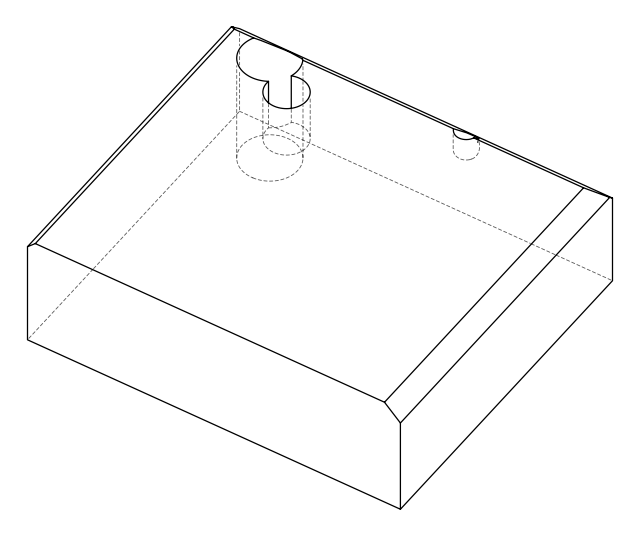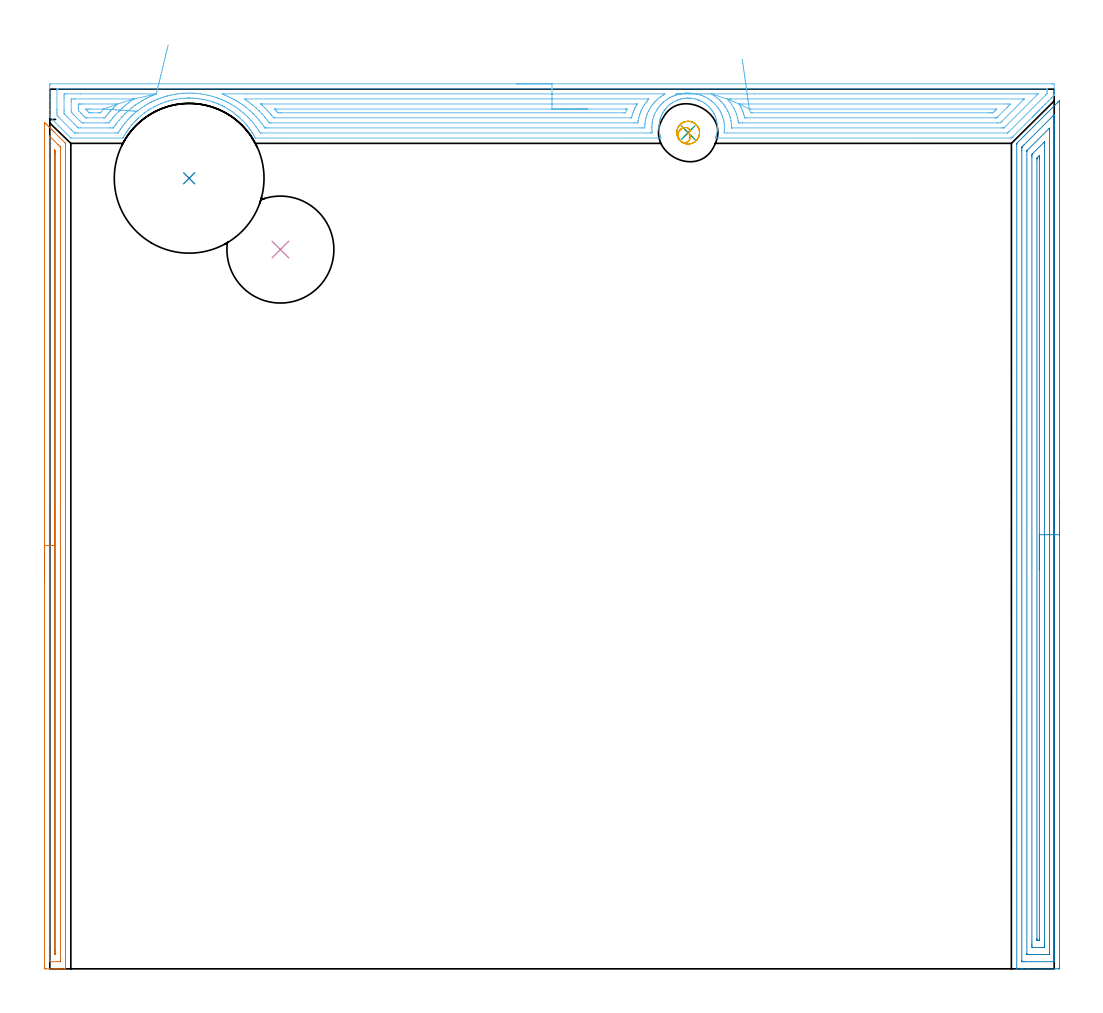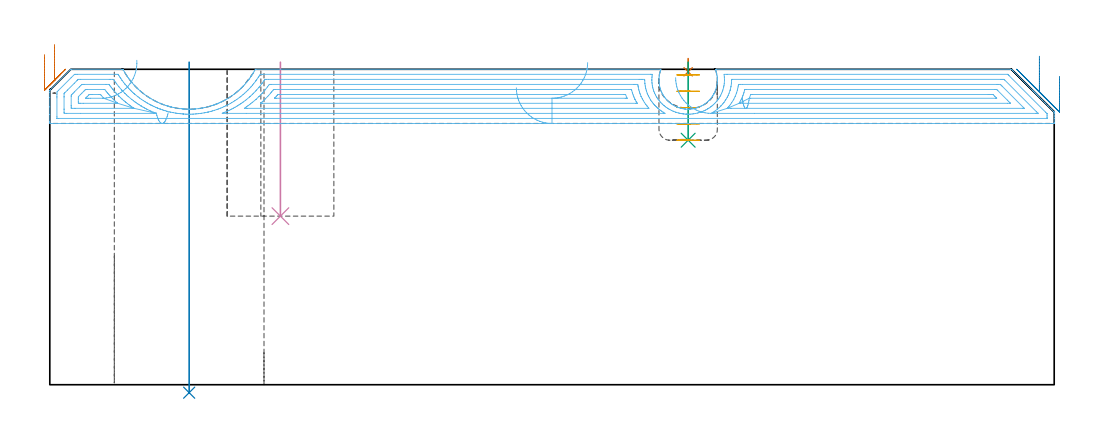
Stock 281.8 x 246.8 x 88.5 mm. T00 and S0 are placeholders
(PLAN: 8 operations, 5 tool changes, 29.4 min)
(1 SPOT_DRILL | STEP1POCKET | NXT0321_9005460120000 | 0.03 min | 3 mm3)
(2 INDEXABLE_INSERT_DRILL_THROUGH_HOLE_FROM_SOLID | STEP1HOLE | NXT0302_036 | 0.37 min | 122581 mm3)
(3 DRILL_BLIND_HOLE_INTO_CENTER | STEP1POCKET | NXT0301_128 | 0.09 min | 2123 mm3)
(4 INDEXABLE_INSERT_DRILL_BLIND_HOLE_FROM_SOLID | STEP1POCKET_1 | UGT0302_009 | 0.17 min | 27622 mm3)
(5 MILL_ROUGH_BLIND_HOLE_CONTOUR | STEP1POCKET | UGT0201_089 | Spiral | 0.67 min | 1967 mm3)
(6 AREA_MILL | FG_CHAMFER_SURFACE | UGT0205_001 | 12.58 min | 30438 mm3)
(7 AREA_MILL_1 | FG_CHAMFER_SURFACE_1 | UGT0205_001 | 5.78 min | 4069 mm3)
(8 AREA_MILL_2 | FG_CHAMFER_SURFACE_2 | UGT0205_001 | 9.7 min | 16961 mm3)
(TOOL NXT0321_9005460120000 | NC Spot Drill, 142deg, 12mm, Carbide, Uncoated | D12 PA142 FL30 Z2)
(TOOL NXT0302_036 | Index. Insert Drill 42mm [880-D4200L50-05] | D42 PA176 FL210 Z2)
(TOOL NXT0301_128 | Carbide Drill 12mm [861.1-1200-036A1-GP GC34] | D12 PA150 FL37.4 Z2)
(TOOL UGT0302_009 | Indexable Insert Drill 30mm | D30 PA180 FL50 Z2)
(TOOL UGT0201_089 | End mill 10 mm | D10 R3 FL22 Z4)
(TOOL UGT0205_001 | Chamfer Mill 20 x 3 x 45 deg. | D20 FL50 Z2)
(OP 1 SPOT_DRILL)
G17 G21 G94 G90
T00 M6
G54
G17 G0 G90 X179.1 Y234.6 S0 M3
G43 Z98.5 H0
G94 G81 G98 Z87.794 F250. R91.5
G80
M5
M2
(OP 2 INDEXABLE_INSERT_DRILL_THROUGH_HOLE_FROM_SOLID)
G17 G21 G94 G90
T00 M6
G54
G17 G0 G90 X39.1 Y221.8 S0 M3
G43 Z98.5 H1
G94 G81 G98 Z-2.233 F250. R90.5
G80
M5
M2
(OP 3 DRILL_BLIND_HOLE_INTO_CENTER)
G17 G21 G94 G90
T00 M6
G54
G17 G0 G90 X179.1 Y234.6 S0 M3
G43 Z98.5 H1
G94 G81 G98 Z68.6 F250. R90.5
G80
M5
M2
(OP 4 INDEXABLE_INSERT_DRILL_BLIND_HOLE_FROM_SOLID)
G17 G21 G94 G90
T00 M6
G54
G17 G0 G90 X64.7 Y201.8 S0 M3
G43 Z98.5 H0
G94 G81 G98 Z47.3 F250. R90.5
G80
M5
M2
(OP 5 MILL_ROUGH_BLIND_HOLE_CONTOUR)
G17 G21 G94 G90
T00 M6
G54
G17 G0 G90 X179.1 Y234.6 S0 M3
G43 Z98.5 H0
Z86.92
G94 G3 X179.552 Y235.311 R0.499 F250.
X178.419 Y236.048 R1.283
X176.365 Y234.62 R2.125
X177.06 Y232.134 R2.263
X181.566 Y232.56 R3.2
X177.06 Y232.134 R-3.2
X179.313 Y232.347 R1.6
X179.1 Y234.6 R1.6
G0 Z82.34
G3 X179.552 Y235.311 R0.499
X178.419 Y236.048 R1.283
X176.365 Y234.62 R2.125
X177.06 Y232.134 R2.263
X181.566 Y232.56 R3.2
X177.06 Y232.134 R-3.2
X179.313 Y232.347 R1.6
X179.1 Y234.6 R1.6
G0 Z77.76
G3 X179.552 Y235.311 R0.499
X178.419 Y236.048 R1.283
X176.365 Y234.62 R2.125
X177.06 Y232.134 R2.263
X181.566 Y232.56 R3.2
X177.06 Y232.134 R-3.2
X179.313 Y232.347 R1.6
X179.1 Y234.6 R1.6
G0 Z73.18
G3 X179.552 Y235.311 R0.499
X178.419 Y236.048 R1.283
X176.365 Y234.62 R2.125
X177.06 Y232.134 R2.263
X181.566 Y232.56 R3.2
X177.06 Y232.134 R-3.2
X179.313 Y232.347 R1.6
X179.1 Y234.6 R1.6
G0 Z68.6
G3 X179.552 Y235.311 R0.499
X178.419 Y236.048 R1.283
X176.365 Y234.62 R2.125
X177.06 Y232.134 R2.263
X181.566 Y232.56 R3.2
X177.06 Y232.134 R-3.2
X179.313 Y232.347 R1.6
X179.1 Y234.6 R1.6
G0 Z98.5
M5
M2
(OP 6 AREA_MILL)
G17 G21 G94 G90
T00 M6
G54
G17 G0 G90 X130.9 Y248.3 S1061 M3
G43 Z98.5 H0
Z83.3
G94 G1 X130.938 Z82.428 F250.
X131.052 Z81.564
X131.241 Z80.712
X131.503 Z79.88
X131.837 Z79.074
X132.24 Z78.3
X132.708 Z77.564
X133.24 Z76.872
X133.829 Z76.229
X134.472 Z75.64
X135.164 Z75.108
X135.9 Z74.64
X136.674 Z74.237
X137.48 Z73.903
X138.312 Z73.641
X139.163 Z73.452
X140.028 Z73.338
X140.9 Z73.3
X281.18
X281.369 Y248.298 Z73.302
X281.798 Y248.291 Z73.305
X281.8 Y248.13 Z73.467
Y246.901 Z74.695
Y246.213 Z75.386
Y245.42 Z76.179
X281.796 Y245.129 Z76.47
X281.794 Y245.106 Z76.493
X281.775 Y245.078 Z76.52
X281.664 Y244.963 Z76.636
X281.122 Y244.422 Z77.178
X280.945 Y244.243 Z77.353
X280.258 Y243.558 Z78.042
X280.059 Y243.358 Z78.239
X279.395 Y242.695 Z78.905
X279.174 Y242.472 Z79.125
X278.531 Y241.831 Z79.769
X278.499 Y241.799 Z79.801
X278.288 Y241.586 Z80.01
X277.668 Y240.967 Z80.632
X277.606 Y240.905 Z80.694
X277.402 Y240.7 Z80.896
X277.308 Y240.608 Z80.992
X277.198 Y240.498 Z81.101
X277.107 Y240.405 Z81.191
X277.01 Y240.31 Z81.29
X276.906 Y240.205 Z81.394
X276.811 Y240.109 Z81.487
X276.712 Y240.012 Z81.587
X276.613 Y239.912 Z81.687
X276.516 Y239.814 Z81.782
X276.414 Y239.714 Z81.885
X276.32 Y239.62 Z81.98
X276.221 Y239.519 Z82.077
X276.117 Y239.416 Z82.183
X276.027 Y239.327 Z82.273
X275.925 Y239.224 Z82.372
X275.819 Y239.119 Z82.481
X275.734 Y239.034 Z82.566
X275.63 Y238.928 Z82.668
X270.315 Y233.613 Z87.983
X270.106 Y233.405 Z88.194
X270.011 Y233.311 Z88.288
X269.88 Y233.183 Z88.415
X269.795 Y233.104 Z88.489
X269.564 Y233.1 Z88.5
X186.915
X186.744 Y233.103 Z88.489
X186.751 Y233.126 Z88.466
X186.815 Y233.329 Z88.27
X186.83 Y233.369 Z88.231
X186.92 Y233.643 Z87.957
X186.997 Y233.912 Z87.688
X187.103 Y234.351 Z87.249
X187.187 Y234.793 Z86.807
X187.247 Y235.233 Z86.367
X187.282 Y235.675 Z85.925
X187.293 Y236.115 Z85.485
X187.289 Y236.271 Z85.329
X187.28 Y236.556 Z85.044
X187.243 Y236.997 Z84.602
X187.182 Y237.437 Z84.162
X187.096 Y237.879 Z83.72
X186.985 Y238.318 Z83.28
X186.853 Y238.762 Z82.835
X186.788 Y238.928 Z82.669
X186.681 Y239.199 Z82.399
X186.469 Y239.684 Z81.915
X186.439 Y239.751 Z81.847
X186.406 Y239.814 Z81.782
X186.354 Y239.917 Z81.681
X186.341 Y239.941 Z81.657
X186.264 Y240.08 Z81.517
X186.155 Y240.257 Z81.338
X186.022 Y240.476 Z81.124
X185.991 Y240.527 Z81.073
X185.874 Y240.7 Z80.898
X185.697 Y240.962 Z80.637
X185.546 Y241.163 Z80.435
X185.437 Y241.291 Z80.308
X185.253 Y241.508 Z80.091
X184.945 Y241.843 Z79.755
X184.653 Y242.128 Z79.47
X184.296 Y242.435 Z79.165
X184.235 Y242.483 Z79.117
X183.927 Y242.725 Z78.874
X183.76 Y242.842 Z78.757
X183.318 Y243.121 Z78.478
X182.867 Y243.379 Z78.221
X182.632 Y243.497 Z78.103
X182.392 Y243.607 Z77.993
X182.001 Y243.759 Z77.835
X181.974 Y243.77 Z77.825
X181.781 Y243.837 Z77.76
X181.53 Y243.923 Z77.675
X181.081 Y244.05 Z77.549
X180.636 Y244.147 Z77.452
X180.188 Y244.217 Z77.377
X179.855 Y244.255 Z77.345
X179.742 Y244.267 Z77.333
X179.484 Y244.279 Z77.317
X179.295 Y244.287 Z77.304
X179.01 Y244.286
X178.906 Y244.287 Z77.309
X178.889 Y244.288 Z77.31
X178.849
X178.427 Y244.261 Z77.332
X178.402 Y244.26 Z77.334
X178.176 Y244.237 Z77.362
X177.98 Y244.213 Z77.382
X177.955 Y244.211 Z77.385
X177.642 Y244.159 Z77.439
X177.51 Y244.137 Z77.461
X177.087 Y244.04 Z77.558
X177.062 Y244.034 Z77.564
X176.617 Y243.907 Z77.691
X176.193 Y243.756 Z77.838
X176.037 Y243.697 Z77.902
X175.925 Y243.653 Z77.946
X175.806 Y243.605 Z77.992
X175.747 Y243.578 Z78.018
X175.724 Y243.567 Z78.029
X175.31 Y243.361 Z78.239
X175.274 Y243.343 Z78.257
X174.831 Y243.092 Z78.506
X174.555 Y242.91 Z78.69
X174.343 Y242.767 Z78.829
X174.277 Y242.724 Z78.873
X173.938 Y242.467 Z79.133
X173.662 Y242.226 Z79.373
X173.589 Y242.162 Z79.437
X173.364 Y241.948 Z79.65
X173.253 Y241.843 Z79.755
X173.045 Y241.626 Z79.973
X172.914 Y241.473 Z80.126
X172.767 Y241.299 Z80.299
X172.646 Y241.143 Z80.454
X172.506 Y240.963 Z80.637
X172.327 Y240.7 Z80.896
X172.173 Y240.479 Z81.121
X172.152 Y240.448 Z81.152
X172.043 Y240.257 Z81.339
X171.94 Y240.08 Z81.517
X171.715 Y239.644 Z81.955
X171.592 Y239.371 Z82.226
X171.515 Y239.199 Z82.399
X171.38 Y238.851 Z82.748
X171.279 Y238.556 Z83.044
X171.259 Y238.498 Z83.102
X171.21 Y238.319 Z83.281
X171.104 Y237.879 Z83.721
X171.018 Y237.437 Z84.163
X170.957 Y236.997 Z84.603
X170.92 Y236.556 Z85.044
X170.907 Y236.115 Z85.485
X170.918 Y235.675 Z85.925
X170.953 Y235.233 Z86.367
X171.013 Y234.793 Z86.807
X171.097 Y234.351 Z87.249
X171.202 Y233.912 Z87.688
X171.259 Y233.701 Z87.899
X171.336 Y233.471 Z88.128
X171.383 Y233.339 Z88.261
X171.411 Y233.252 Z88.344
X171.455 Y233.103 Z88.489
X171.279 Y233.1 Z88.5
X57.804
X57.681 Y233.103 Z88.489
X57.62 Y233.199 Z88.397
X57.432 Y233.527 Z88.072
X57.215 Y233.912 Z87.688
X56.966 Y234.335 Z87.265
X56.911 Y234.419 Z87.18
X56.858 Y234.499 Z87.098
X56.81 Y234.574 Z87.025
X56.668 Y234.793 Z86.806
X56.613 Y234.873 Z86.726
X56.565 Y234.942 Z86.655
X56.516 Y235.014 Z86.585
X56.315 Y235.307 Z86.292
X56.261 Y235.385 Z86.212
X56.207 Y235.466 Z86.133
X56.063 Y235.674 Z85.925
X56.017 Y235.735 Z85.864
X55.946 Y235.828 Z85.768
X55.857 Y235.947 Z85.652
X55.727 Y236.117 Z85.482
X55.383 Y236.555 Z85.043
X55.252 Y236.714 Z84.883
X55.18 Y236.802 Z84.796
X54.874 Y237.157 Z84.443
X54.678 Y237.377 Z84.223
X54.625 Y237.437 Z84.163
X54.287 Y237.8 Z83.8
X54.033 Y238.061 Z83.539
X53.774 Y238.318 Z83.281
X53.394 Y238.68 Z82.92
X53.106 Y238.942 Z82.658
X53.043 Y238.998 Z82.602
X52.815 Y239.2 Z82.399
X52.61 Y239.371 Z82.227
X52.501 Y239.463 Z82.136
X52.114 Y239.775 Z81.824
X51.723 Y240.081 Z81.518
X51.164 Y240.483 Z81.115
X50.715 Y240.793 Z80.806
X50.453 Y240.962 Z80.637
X49.822 Y241.349 Z80.248
X49.389 Y241.6 Z79.997
X49.316 Y241.641 Z79.957
X48.952 Y241.844 Z79.756
X48.849 Y241.895 Z79.705
X48.423 Y242.102 Z79.494
X48.272 Y242.176 Z79.422
X48.037 Y242.292 Z79.307
X47.529 Y242.52 Z79.076
X47.296 Y242.626 Z78.972
X47.144 Y242.694 Z78.902
X47.082 Y242.719 Z78.876
X47.072 Y242.723 Z78.872
X46.959 Y242.767 Z78.831
X46.725 Y242.855 Z78.743
X46.636 Y242.889 Z78.709
X46.251 Y243.034 Z78.565
X45.948 Y243.136 Z78.463
X45.742 Y243.204 Z78.391
X45.358 Y243.335 Z78.264
X44.443 Y243.605 Z77.992
X43.572 Y243.808 Z77.789
X42.821 Y243.954 Z77.644
X42.679 Y243.98 Z77.615
X42.615 Y243.989 Z77.604
X41.824 Y244.112 Z77.487
X41.786 Y244.117 Z77.481
X40.893 Y244.21 Z77.381
X40.828 Y244.214 Z77.376
X40.673 Y244.226 Z77.368
X40.536 Y244.236 Z77.359
X40. Y244.273 Z77.323
X39.934 Y244.275 Z77.321
X39.554 Y244.291 Z77.308
X39.107 Y244.298 Z77.302
X39.099 Y244.297 Z77.303
X39.027 Y244.295 Z77.302
X38.98 Z77.304
X38.916 Z77.305
X38.661 Y244.292 Z77.308
X38.215 Y244.275 Z77.324
X37.924 Y244.251 Z77.339
X37.62 Y244.233 Z77.363
X37.463 Y244.223 Z77.373
X37.322 Y244.212 Z77.381
X37.254 Y244.204 Z77.387
X36.877 Y244.165 Z77.428
X36.429 Y244.118 Z77.477
X35.536 Y243.982 Z77.613
X35.086 Y243.897 Z77.702
X34.643 Y243.812 Z77.787
X34.126 Y243.689 Z77.904
X34.026 Y243.668 Z77.93
X33.958 Y243.653 Z77.946
X33.757 Y243.606 Z77.993
X33.233 Y243.45 Z78.146
X33.145 Y243.425 Z78.174
X32.92 Y243.358 Z78.24
X32.857 Y243.338 Z78.258
X32.786 Y243.314 Z78.281
X32.52 Y243.226 Z78.372
X31.964 Y243.037 Z78.557
X31.446 Y242.842 Z78.752
X31.24 Y242.767 Z78.832
X31.201 Y242.753 Z78.847
X31.128 Y242.725 Z78.874
X31.071 Y242.701 Z78.897
X30.535 Y242.46 Z79.139
X30.178 Y242.298 Z79.298
X29.558 Y241.995 Z79.604
X29.326 Y241.881 Z79.717
X29.248 Y241.843 Z79.755
X28.392 Y241.356 Z80.243
X27.872 Y241.038 Z80.56
X27.747 Y240.962 Z80.637
X27.5 Y240.801 Z80.797
X26.607 Y240.176 Z81.424
X26.478 Y240.081 Z81.519
X25.714 Y239.474 Z82.124
X25.387 Y239.2 Z82.399
X24.821 Y238.692 Z82.906
X24.745 Y238.619 Z82.978
X24.605 Y238.485 Z83.11
X24.452 Y238.34 Z83.258
X24.428 Y238.318 Z83.28
X24.298 Y238.186 Z83.411
X24.156 Y238.042 Z83.553
X24.016 Y237.903 Z83.695
X23.928 Y237.814 Z83.784
X23.577 Y237.436 Z84.161
X23.035 Y236.82 Z84.78
X23.004 Y236.782 Z84.818
X22.819 Y236.556 Z85.044
X22.256 Y235.828 Z85.77
X22.142 Y235.682 Z85.917
X21.939 Y235.385 Z86.212
X21.807 Y235.193 Z86.406
X21.766 Y235.135 Z86.465
X21.635 Y234.942 Z86.655
X21.532 Y234.793 Z86.806
X21.5 Y234.744 Z86.856
X21.249 Y234.358 Z87.239
X20.983 Y233.911 Z87.686
X20.636 Y233.301 Z88.298
X20.52 Y233.104 Z88.49
X20.277 Y233.1 Z88.5
X5.981
X5.905 Y233.105 Z88.491
X5.869 Y233.134 Z88.463
X5.73 Y233.27 Z88.33
X0.173 Y238.826 Z82.772
X0.074 Y238.928 Z82.671
X0.01 Y238.995 Z82.603
X0. Y239.616 Z81.984
Y241.044 Z80.553
Y243.648 Z77.948
Y245.744 Z75.853
Y247.787 Z73.811
X0.003 Y248.061 Z73.537
X0.01 Y248.292 Z73.306
X0.243 Y248.299 Z73.299
X140.9 Y248.3 Z73.3
Y246.886 Z74.714
X279.615 Y246.885 Z74.715
X279.719 Y246.884 Z74.716
X279.77 Y246.881 Z74.719
X279.788 Y246.879 Z74.721
X279.79 Y246.865 Z74.735
X279.795 Y246.752 Z74.848
X279.799 Y246.498 Z75.102
X279.798 Y246.015 Z75.585
X279.795 Y245.616 Z75.984
X279.79 Y245.556 Z76.044
X279.76 Y245.522 Z76.078
X279.681 Y245.437 Z76.163
X279.393 Y245.142 Z76.458
X269.155 Y234.905 Z86.695
X268.992 Y234.745 Z86.855
X268.86 Y234.617 Z86.983
X268.772 Y234.534 Z87.066
X268.723 Y234.521 Z87.079
X268.671 Y234.516 Z87.084
X268.655 Y234.515 Z87.085
X190.027 Y234.514 Z87.086
X189.179 Y234.521 Z87.079
X189.251 Y235.284 Z86.316
X189.257 Y235.385 Z86.215
X189.286 Y236.135 Z85.465
X189.282 Y236.271 Z85.329
X189.237 Y237.069 Z84.531
X189.226 Y237.157 Z84.443
X189.149 Y237.701 Z83.899
X189.081 Y238.042 Z83.558
X189.062 Y238.128 Z83.472
X188.838 Y238.928 Z82.672
X188.674 Y239.4 Z82.2
X188.495 Y239.814 Z81.786
X188.256 Y240.345 Z81.255
X188.054 Y240.7 Z80.9
X187.752 Y241.2 Z80.4
X187.482 Y241.586 Z80.014
X187.362 Y241.752 Z79.848
X187.031 Y242.148 Z79.452
X186.741 Y242.472 Z79.128
X186.469 Y242.756 Z78.844
X186.156 Y243.052 Z78.548
X185.799 Y243.358 Z78.242
X185.575 Y243.539 Z78.061
X185.412 Y243.662 Z77.938
X184.925 Y244.002 Z77.598
X184.682 Y244.153 Z77.447
X184.529 Y244.243 Z77.357
X184.055 Y244.508 Z77.092
X183.788 Y244.642 Z76.958
X183.515 Y244.769 Z76.831
X183.067 Y244.958 Z76.642
X182.895 Y245.022 Z76.578
X182.588 Y245.129 Z76.471
X182.001 Y245.306 Z76.294
X181.753 Y245.376 Z76.224
X181.108 Y245.515 Z76.085
X180.642 Y245.591 Z76.009
X180.214 Y245.64 Z75.96
X179.656 Y245.683 Z75.917
X179.321 Y245.699 Z75.901
X178.746
X178.698
X178.666 Y245.697 Z75.903
X178.635 Y245.695 Z75.905
X178.427 Y245.679 Z75.921
X177.918 Y245.634 Z75.966
X177.736 Y245.614 Z75.986
X177.534 Y245.588 Z76.012
X177.138 Y245.522 Z76.078
X176.64 Y245.418 Z76.182
X176.404 Y245.363 Z76.237
X175.747 Y245.178 Z76.422
X175.709 Y245.166 Z76.434
X175.601 Y245.129 Z76.471
X175.057 Y244.927 Z76.673
X174.972 Y244.893 Z76.707
X174.853 Y244.842 Z76.758
X174.442 Y244.651 Z76.949
X173.96 Y244.405 Z77.195
X173.854 Y244.348 Z77.252
X173.675 Y244.243 Z77.357
X173.303 Y244.009 Z77.591
X173.066 Y243.853 Z77.747
X172.773 Y243.648 Z77.952
X172.396 Y243.358 Z78.242
X172.274 Y243.257 Z78.343
X172.173 Y243.169 Z78.431
X171.811 Y242.83 Z78.77
X171.446 Y242.472 Z79.128
X171.365 Y242.387 Z79.213
X171.279 Y242.291 Z79.309
X170.962 Y241.9 Z79.7
X170.722 Y241.586 Z80.014
X170.582 Y241.391 Z80.209
X170.386 Y241.107 Z80.493
X170.232 Y240.852 Z80.748
X170.147 Y240.7 Z80.9
X169.921 Y240.274 Z81.326
X169.7 Y239.814 Z81.786
X169.635 Y239.672 Z81.928
X169.492 Y239.327 Z82.273
X169.388 Y239.031 Z82.569
X169.357 Y238.928 Z82.672
X169.195 Y238.336 Z83.264
X169.127 Y238.042 Z83.558
X169.042 Y237.603 Z83.997
X168.979 Y237.157 Z84.443
X168.948 Y236.81 Z84.79
X168.921 Y236.271 Z85.329
X168.92 Y235.952 Z85.648
X168.948 Y235.385 Z86.215
X168.978 Y235.009 Z86.591
X169.027 Y234.521 Z87.079
X168.599 Y234.515 Z87.085
X168.583 Y234.514 Z87.086
X59.576
X59.137 Y234.52 Z87.08
X59.034 Y234.521 Z87.079
X58.834 Y234.839 Z86.761
X58.698 Y235.054 Z86.546
X58.477 Y235.385 Z86.215
X58.033 Y236.044 Z85.556
X57.874 Y236.271 Z85.329
X57.804 Y236.368 Z85.232
X57.188 Y237.157 Z84.443
X56.911 Y237.501 Z84.099
X56.438 Y238.042 Z83.558
X56.017 Y238.502 Z83.098
X55.602 Y238.928 Z82.672
X55.124 Y239.394 Z82.206
X54.668 Y239.814 Z81.786
X54.23 Y240.196 Z81.404
X53.615 Y240.7 Z80.9
X53.337 Y240.918 Z80.682
X52.473 Y241.556 Z80.044
X51.9 Y241.934 Z79.666
X51.55 Y242.155 Z79.445
X51.031 Y242.472 Z79.128
X50.656 Y242.689 Z78.911
X50.151 Y242.973 Z78.627
X49.763 Y243.166 Z78.434
X49.37 Y243.358 Z78.242
X49.031 Y243.518 Z78.082
X48.869 Y243.593 Z78.007
X48.435 Y243.788 Z77.812
X47.976 Y243.979 Z77.621
X47.291 Y244.243 Z77.357
X47.082 Y244.319 Z77.281
X46.965 Y244.36 Z77.24
X46.189 Y244.614 Z76.986
X45.648 Y244.78 Z76.82
X45.295 Y244.88 Z76.72
X44.434 Y245.098 Z76.502
X44.416 Y245.102 Z76.498
X44.296 Y245.129 Z76.471
X43.508 Y245.285 Z76.315
X43.315 Y245.321 Z76.279
X42.615 Y245.433 Z76.167
X42.254 Y245.487 Z76.113
X41.721 Y245.549 Z76.051
X41.246 Y245.6 Z76.
X40.828 Y245.633 Z75.967
X40.282 Y245.67 Z75.93
X39.934 Y245.687 Z75.913
X39.357 Y245.702 Z75.898
X39.041 Y245.704 Z75.896
X38.471 Y245.694 Z75.906
X38.147 Y245.682 Z75.918
X37.617 Y245.655 Z75.945
X37.53 Y245.65 Z75.95
X37.441 Y245.643 Z75.957
X37.254 Y245.627 Z75.973
X36.796 Y245.583 Z76.017
X36.36 Y245.537 Z76.063
X35.993 Y245.493 Z76.107
X35.467 Y245.416 Z76.184
X35.218 Y245.376 Z76.224
X34.573 Y245.262 Z76.338
X34.461 Y245.241 Z76.359
X33.907 Y245.129 Z76.471
X33.68 Y245.077 Z76.523
X33.006 Y244.911 Z76.689
X32.909 Y244.886 Z76.714
X32.786 Y244.851 Z76.749
X32.317 Y244.708 Z76.892
X31.893 Y244.576 Z77.024
X31.64 Y244.494 Z77.106
X30.999 Y244.278 Z77.322
X30.974 Y244.269 Z77.331
X30.905 Y244.243 Z77.357
X30.326 Y244.025 Z77.575
X30.234 Y243.988 Z77.612
X30.106 Y243.935 Z77.665
X29.702 Y243.758 Z77.842
X29.212 Y243.539 Z78.061
X29.087 Y243.481 Z78.119
X28.828 Y243.358 Z78.242
X28.487 Y243.191 Z78.409
X28.42 Y243.158 Z78.442
X28.319 Y243.106 Z78.494
X27.902 Y242.884 Z78.716
X27.425 Y242.62 Z78.98
X27.33 Y242.566 Z79.034
X27.168 Y242.472 Z79.128
X26.773 Y242.233 Z79.367
X26.532 Y242.083 Z79.517
X26.228 Y241.887 Z79.713
X25.779 Y241.586 Z80.014
X25.696 Y241.529 Z80.071
X25.178 Y241.156 Z80.444
X24.745 Y240.829 Z80.771
X24.672 Y240.772 Z80.828
X24.582 Y240.7 Z80.9
X23.851 Y240.099 Z81.501
X23.698 Y239.966 Z81.634
X23.527 Y239.814 Z81.786
X23.231 Y239.543 Z82.057
X22.958 Y239.288 Z82.312
X22.775 Y239.11 Z82.49
X22.593 Y238.928 Z82.672
X22.333 Y238.662 Z82.938
X22.064 Y238.382 Z83.218
X21.901 Y238.204 Z83.396
X21.757 Y238.042 Z83.558
X21.486 Y237.73 Z83.87
X21.171 Y237.363 Z84.237
X21.078 Y237.249 Z84.351
X21.006 Y237.157 Z84.443
X20.69 Y236.747 Z84.853
X20.325 Y236.271 Z85.329
X20.305 Y236.243 Z85.357
X20.277 Y236.204 Z85.396
X19.944 Y235.715 Z85.885
X19.72 Y235.385 Z86.215
X19.587 Y235.183 Z86.417
X19.384 Y234.867 Z86.733
X19.244 Y234.637 Z86.963
X19.204 Y234.574 Z87.026
X19.18 Y234.539 Z87.061
X19.167 Y234.524 Z87.076
X19.147 Y234.521 Z87.079
X18.929 Y234.518 Z87.082
X18.49 Y234.514 Z87.086
X7.768
X7.314 Y234.516 Z87.084
X7.094 Y234.518 Z87.082
X6.986 Y234.521 Z87.079
X6.935 Y234.527 Z87.073
X6.875 Y234.581 Z87.019
X6.065 Y235.385 Z86.215
X5.981 Y235.468 Z86.132
X2.407 Y239.044 Z82.556
X2.03 Y239.432 Z82.168
X2.01 Y239.814 Z81.786
X2.003 Y240.215 Z81.385
X2.001 Y240.7 Z80.9
X2. Y241.104 Z80.496
X2.001 Y246.418 Z75.182
X2.008 Y246.822 Z74.778
X2.01 Y246.872 Z74.728
X2.026 Y246.879 Z74.721
X2.078 Y246.882 Z74.718
X2.188 Y246.884 Z74.716
X2.407 Y246.886 Z74.714
X140.9
Y245.472 Z76.128
X172.173 Y245.471 Z76.129
X172.429 Y245.468 Z76.132
X172.549 Y245.465 Z76.135
X172.6 Y245.461 Z76.139
X172.13 Y245.172 Z76.428
X172.064 Y245.129 Z76.471
X171.597 Y244.814 Z76.786
X171.279 Y244.589 Z77.011
X171.082 Y244.438 Z77.162
X170.838 Y244.243 Z77.357
X170.596 Y244.034 Z77.566
X170.386 Y243.846 Z77.754
X170.135 Y243.606 Z77.994
X169.886 Y243.358 Z78.242
X169.693 Y243.158 Z78.442
X169.492 Y242.931 Z78.669
X169.285 Y242.677 Z78.923
X169.125 Y242.472 Z79.128
X168.901 Y242.172 Z79.428
X168.599 Y241.746 Z79.854
X168.536 Y241.648 Z79.952
X168.499 Y241.586 Z80.014
X168.214 Y241.082 Z80.518
X168.014 Y240.7 Z80.9
X167.912 Y240.495 Z81.105
X167.705 Y240.056 Z81.544
X167.636 Y239.883 Z81.717
X167.611 Y239.814 Z81.786
X167.404 Y239.227 Z82.373
X167.32 Y238.928 Z82.672
X167.214 Y238.53 Z83.07
X167.108 Y238.042 Z83.558
X167.06 Y237.796 Z83.804
X166.974 Y237.157 Z84.443
X166.958 Y237.012 Z84.588
X166.915 Y236.271 Z85.329
X166.91 Y236.173 Z85.427
X166.902 Y236.075 Z85.525
X166.888 Y235.935 Z85.665
X166.812 Y235.934 Z85.666
X166.262 Y235.93 Z85.67
X165.918 Y235.929 Z85.671
X165.37 Y235.928 Z85.672
X61.378 Y235.929 Z85.671
X60.829
X60.485 Y235.933 Z85.667
X60.371 Y235.936 Z85.664
X60.336 Y235.939 Z85.661
X60.309 Y235.974 Z85.626
X60.258 Y236.044 Z85.556
X60.099 Y236.271 Z85.329
X59.591 Y237.001 Z84.599
X59.475 Y237.157 Z84.443
X59.106 Y237.638 Z83.962
X58.783 Y238.042 Z83.558
X58.698 Y238.147 Z83.453
X58.01 Y238.928 Z82.672
X57.804 Y239.156 Z82.444
X57.164 Y239.814 Z81.786
X56.911 Y240.064 Z81.536
X56.227 Y240.7 Z80.9
X56.017 Y240.887 Z80.713
X55.188 Y241.586 Z80.014
X55.153 Y241.615 Z79.985
X55.124 Y241.638 Z79.962
X54.872 Y241.835 Z79.765
X54.23 Y242.305 Z79.295
X53.997 Y242.472 Z79.128
X53.608 Y242.74 Z78.86
X53.337 Y242.923 Z78.677
X53.07 Y243.093 Z78.507
X52.648 Y243.358 Z78.242
X52.443 Y243.48 Z78.12
X51.957 Y243.761 Z77.839
X51.55 Y243.988 Z77.612
X51.066 Y244.243 Z77.357
X50.656 Y244.447 Z77.153
X50.254 Y244.642 Z76.958
X49.763 Y244.863 Z76.737
X49.161 Y245.129 Z76.471
X48.869 Y245.249 Z76.351
X48.666 Y245.331 Z76.269
X48.547 Y245.383 Z76.217
X48.37 Y245.465 Z76.135
X48.526 Y245.469 Z76.131
X48.628 Y245.471 Z76.129
X55.135 Y245.472 Z76.128
X140.9
Y244.057 Z77.543
X167.705
X167.895 Y244.055 Z77.545
X168.093 Y244.051 Z77.549
X168.008 Y243.943 Z77.657
X167.607 Y243.455 Z78.145
X167.53 Y243.358 Z78.242
X167.221 Y242.951 Z78.649
X166.873 Y242.472 Z79.128
X166.848 Y242.436 Z79.164
X166.812 Y242.382 Z79.218
X166.514 Y241.881 Z79.719
X166.345 Y241.586 Z80.014
X166.199 Y241.307 Z80.293
X165.918 Y240.745 Z80.855
X165.904 Y240.714 Z80.886
X165.898 Y240.7 Z80.9
X165.649 Y240.081 Z81.519
X165.552 Y239.814 Z81.786
X165.42 Y239.422 Z82.178
X165.283 Y238.928 Z82.672
X165.23 Y238.724 Z82.876
X165.082 Y238.042 Z83.558
X165.072 Y237.995 Z83.605
X165.025 Y237.667 Z83.933
X164.968 Y237.349 Z84.251
X164.93 Y237.347 Z84.253
X164.835 Y237.345 Z84.255
X164.131 Y237.343 Z84.257
X163.943
X62.084
X61.731 Y237.345 Z84.255
X61.644 Y237.347 Z84.253
X61.605 Y237.349 Z84.251
X61.546 Y237.416 Z84.184
X61.378 Y237.638 Z83.962
X61.065 Y238.042 Z83.558
X60.485 Y238.785 Z82.815
X60.363 Y238.928 Z82.672
X59.599 Y239.807 Z81.793
X59.592 Y239.814 Z81.786
X58.736 Y240.7 Z80.9
X58.698 Y240.738 Z80.862
X57.876 Y241.515 Z80.085
X57.804 Y241.581 Z80.019
X57.799 Y241.586 Z80.014
X56.911 Y242.333 Z79.267
X56.741 Y242.472 Z79.128
X56.335 Y242.789 Z78.811
X56.017 Y243.029 Z78.571
X55.567 Y243.358 Z78.242
X55.124 Y243.673 Z77.927
X54.588 Y244.05 Z77.55
X55.312 Y244.057 Z77.543
X140.9
Y242.643 Z78.957
X164.304 Y242.642 Z78.958
X164.65 Y242.639 Z78.961
X164.747 Y242.636 Z78.964
X164.776 Y242.632 Z78.968
X164.77 Y242.621 Z78.979
X164.738 Y242.558 Z79.042
X164.69 Y242.472 Z79.128
X164.491 Y242.115 Z79.485
X164.212 Y241.586 Z80.014
X164.185 Y241.532 Z80.068
X164.131 Y241.42 Z80.18
X163.91 Y240.919 Z80.681
X163.82 Y240.7 Z80.9
X163.658 Y240.283 Z81.317
X163.496 Y239.814 Z81.786
X163.435 Y239.619 Z81.981
X163.244 Y238.928 Z82.672
X163.243 Y238.923 Z82.677
X163.238 Y238.9 Z82.7
X163.205 Y238.789 Z82.811
X163.195 Y238.762 Z82.838
X163.191 Y238.761 Z82.839
X163.147 Y238.758 Z82.842
X163.057 Y238.757 Z82.843
X162.877
X63.165 Y238.758 Z82.842
X62.993 Y238.76 Z82.84
X62.878 Y238.764 Z82.836
X62.801 Y238.768 Z82.832
X62.774 Y238.8 Z82.8
X62.668 Y238.928 Z82.672
X62.272 Y239.424 Z82.176
X62.094 Y239.637 Z81.963
X61.942 Y239.814 Z81.786
X61.378 Y240.454 Z81.146
X61.149 Y240.7 Z80.9
X60.485 Y241.394 Z80.206
X60.291 Y241.586 Z80.014
X59.935 Y241.927 Z79.673
X59.591 Y242.252 Z79.348
X59.264 Y242.555 Z79.045
X59.184 Y242.63 Z78.97
X59.18 Y242.637 Z78.963
X59.197 Y242.639 Z78.961
X59.246 Y242.641 Z78.959
X59.419 Y242.643 Z78.957
X59.591
X140.9
Y241.229 Z80.371
X161.451
X161.812 Y241.227 Z80.373
X161.915 Y241.224 Z80.376
X161.929 Y241.223 Z80.377
X161.93 Y241.212 Z80.388
X161.921 Y241.176 Z80.424
X161.907 Y241.133 Z80.467
X161.563 Y240.229 Z81.371
X161.542 Y240.178 Z81.422
X161.516 Y240.176 Z81.424
X161.451 Y240.174 Z81.426
X161.09 Y240.172 Z81.428
X64.952
X64.591
X64.059 Y240.177 Z81.423
X63.988 Y240.178 Z81.422
X63.916 Y240.256 Z81.344
X63.772 Y240.416 Z81.184
X63.522 Y240.7 Z80.9
X63.165 Y241.11 Z80.49
X63.084 Y241.213 Z80.387
X63.08 Y241.223 Z80.377
X63.101 Y241.224 Z80.376
X63.165 Y241.226 Z80.374
X63.526 Y241.228 Z80.372
X140.9 Y241.229 Z80.371
X141.772 Z80.409
X142.636 Z80.523
X143.488 Z80.712
X144.32 Z80.974
X145.126 Z81.308
X145.9 Z81.711
X146.636 Z82.18
X147.328 Z82.711
X147.971 Z83.3
X148.56 Z83.943
X149.091 Z84.635
X149.56 Z85.371
X149.963 Z86.145
X150.297 Z86.951
X150.559 Z87.783
X150.748 Z88.635
X150.862 Z89.5
X150.9 Z90.371
G0 X175.59 Y245.455 Z86.145
G1 X175.627 Z85.273
X175.739 Y245.456 Z84.408
X175.927 Z83.556
X176.188 Z82.723
X176.521 Y245.457 Z81.917
X176.922 Z81.143
X177.39 Y245.458 Z80.406
X177.92 Y245.459 Z79.713
X178.508 Y245.46 Z79.069
X179.151 Y245.461 Z78.479
X179.842 Y245.462 Z77.947
X180.577 Y245.463 Z77.477
X181.35 Y245.464 Z77.073
X182.156 Y245.465 Z76.738
X182.987 Y245.467 Z76.474
X183.839 Y245.468 Z76.284
X184.703 Y245.469 Z76.169
X185.575 Y245.471 Z76.129
X197.706 Y245.472 Z76.128
X276.712 Y245.471 Z76.129
X277.262
X277.263 Y245.47 Z76.13
X276.822 Y245.021 Z76.579
X267.924 Y236.125 Z85.475
X267.777 Y235.981 Z85.619
X267.736 Y235.947 Z85.653
X267.706 Y235.935 Z85.665
X267.64 Y235.933 Z85.667
X267.503 Y235.93 Z85.67
X267.229 Y235.929 Z85.671
X266.884 Y235.928 Z85.672
X191.484 Y235.929 Z85.671
X191.386 Y235.93 Z85.67
X191.326 Y235.933 Z85.667
X191.3 Y235.935 Z85.665
X191.297 Y235.949 Z85.651
X191.282 Y236.271 Z85.329
X191.252 Y236.843 Z84.757
X191.227 Y237.157 Z84.443
X191.133 Y237.848 Z83.752
X191.092 Y238.042 Z83.558
X190.936 Y238.735 Z82.865
X190.884 Y238.928 Z82.672
X190.863 Y239.001 Z82.599
X190.581 Y239.814 Z81.786
X190.33 Y240.415 Z81.185
X190.192 Y240.7 Z80.9
X190.043 Y240.997 Z80.603
X189.687 Y241.586 Z80.014
X189.475 Y241.915 Z79.685
X189.149 Y242.392 Z79.208
X189.087 Y242.472 Z79.128
X188.83 Y242.788 Z78.812
X188.315 Y243.358 Z78.242
X188.256 Y243.42 Z78.18
X187.833 Y243.828 Z77.772
X187.371 Y244.243 Z77.357
X187.362 Y244.251 Z77.349
X187.314 Y244.291 Z77.309
X186.469 Y244.906 Z76.694
X186.13 Y245.129 Z76.471
X185.575 Y245.471 Z76.129
X190.084 Y244.051 Z77.549
X190.13 Y244.053 Z77.547
X190.232 Y244.055 Z77.545
X190.936 Y244.057 Z77.543
X191.124
X272.939
X273.138 Y244.055 Z77.545
X273.332 Y244.052 Z77.548
X273.388 Y244.048 Z77.552
X273.363 Y244.021 Z77.579
X273.22 Y243.87 Z77.73
X273.138 Y243.787 Z77.813
X267.139 Y237.789 Z83.811
X266.884 Y237.536 Z84.064
X266.689 Y237.35 Z84.25
X265.99 Y237.344 Z84.256
X265.802 Y237.343 Z84.257
X194.322
X193.617 Y237.344 Z84.256
X193.426 Y237.346 Z84.254
X193.256 Y237.35 Z84.25
X193.227 Y237.359 Z84.241
X193.219 Y237.385 Z84.215
X193.213 Y237.412 Z84.188
X193.185 Y237.584 Z84.016
X193.109 Y238.042 Z83.558
X192.974 Y238.679 Z82.921
X192.909 Y238.928 Z82.672
X192.723 Y239.584 Z82.016
X192.646 Y239.814 Z81.786
X192.605 Y239.931 Z81.669
X192.29 Y240.7 Z80.9
X191.917 Y241.499 Z80.101
X191.867 Y241.586 Z80.014
X191.83 Y241.65 Z79.95
X191.314 Y242.472 Z79.128
X190.936 Y243.017 Z78.583
X190.665 Y243.358 Z78.242
X190.483 Y243.577 Z78.023
X190.084 Y244.051 Z77.549
X193.417 Y242.638 Z78.962
X193.421 Y242.639 Z78.961
X193.445 Y242.642 Z78.958
X193.617 Y242.643 Z78.957
X194.337
X268.671
X269.396 Y242.638 Z78.962
X269.429 Y242.636 Z78.964
X269.462 Y242.573 Z79.027
X269.366 Y242.472 Z79.128
X269.023 Y242.123 Z79.477
X268.671 Y241.769 Z79.831
X265.99 Y239.088 Z82.512
X265.909 Y239.008 Z82.592
X265.827 Y238.928 Z82.672
X265.677 Y238.787 Z82.813
X265.645 Y238.764 Z82.836
X265.557 Y238.761 Z82.839
X265.442 Y238.759 Z82.841
X265.269 Y238.757 Z82.843
X265.097
X195.404
X195.231 Y238.758 Z82.842
X195.116 Y238.76 Z82.84
X195.025 Y238.764 Z82.836
X194.992 Y238.771 Z82.829
X194.985 Y238.789 Z82.811
X194.946 Y238.928 Z82.672
X194.775 Y239.551 Z82.049
X194.696 Y239.814 Z81.786
X194.651 Y239.954 Z81.646
X194.51 Y240.367 Z81.233
X194.416 Y240.606 Z80.994
X194.378 Y240.7 Z80.9
X194.289 Y240.92 Z80.68
X193.978 Y241.586 Z80.014
X193.859 Y241.833 Z79.767
X193.617 Y242.287 Z79.313
X193.506 Y242.472 Z79.128
X193.46 Y242.551 Z79.049
X193.422 Y242.625 Z78.975
X193.417 Y242.638 Z78.962
X196.258 Y241.223 Z80.377
X196.265 Y241.225 Z80.375
X196.297 Y241.227 Z80.373
X196.657 Y241.229 Z80.371
X265.457
X265.578 Y241.227 Z80.373
X265.651 Y241.224 Z80.376
X265.663 Y241.222 Z80.378
Y241.219 Z80.381
X265.646 Y241.197 Z80.403
X265.618 Y241.167 Z80.433
X265.569 Y241.117 Z80.483
X265.152 Y240.7 Z80.9
X265.097 Y240.645 Z80.955
X264.674 Y240.233 Z81.367
X264.599 Y240.178 Z81.422
X264.47 Y240.176 Z81.424
X264.203 Y240.173 Z81.427
X263.843 Y240.171 Z81.429
X263.31
X197.191 Y240.172 Z81.428
X196.829 Y240.173 Z81.427
X196.702 Y240.176 Z81.424
X196.645 Y240.178 Z81.422
X196.268 Y241.18 Z80.42
X196.261 Y241.204 Z80.396
X196.258 Y241.223 Z80.377
X196.168 Y241.863 Z79.79
X196.07 Y242.551 Z79.263
X195.967 Y243.282 Z78.798
X195.858 Y244.05 Z78.399
X195.744 Y244.85 Z78.069
X195.627 Y245.675 Z77.811
X195.508 Y246.519 Z77.626
X195.386 Y247.376 Z77.517
X195.264 Y248.239 Z77.483
X195.142 Y249.102 Z77.525
X195.02 Y249.957 Z77.643
X194.901 Y250.8 Z77.836
X194.784 Y251.622 Z78.103
X194.672 Y252.419 Z78.441
X194.563 Y253.183 Z78.847
X194.46 Y253.909 Z79.32
X194.364 Y254.592 Z79.854
X194.274 Y255.225 Z80.447
G0 Z98.5
X33.22 Y259.209
Z76.335
G1 X33.071 Y258.592 Z75.737
X32.91 Y257.927 Z75.196
X32.738 Y257.219 Z74.717
X32.557 Y256.472 Z74.303
X32.368 Y255.694 Z73.957
X32.173 Y254.889 Z73.683
X31.973 Y254.064 Z73.482
X31.769 Y253.225 Z73.356
X31.564 Y252.379 Z73.305
X31.359 Y251.531 Z73.331
X31.154 Y250.689 Z73.433
X30.953 Y249.859 Z73.609
X30.756 Y249.047 Z73.86
X30.565 Y248.259 Z74.182
X30.381 Y247.501 Z74.574
X30.206 Y246.78 Z75.032
X30.042 Y246.1 Z75.553
X29.888 Y245.467 Z76.133
Y245.466 Z76.134
X29.863 Y245.455 Z76.145
X29.157 Y245.184 Z76.416
X29.025 Y245.129 Z76.471
X28.538 Y244.912 Z76.688
X28.319 Y244.813 Z76.787
X27.929 Y244.63 Z76.97
X27.425 Y244.391 Z77.209
X27.326 Y244.342 Z77.258
X27.13 Y244.243 Z77.357
X26.74 Y244.037 Z77.563
X26.532 Y243.924 Z77.676
X26.169 Y243.717 Z77.883
X25.638 Y243.41 Z78.19
X25.605 Y243.39 Z78.21
X25.551 Y243.358 Z78.242
X25.059 Y243.046 Z78.554
X24.745 Y242.843 Z78.757
X24.522 Y242.693 Z78.908
X24.202 Y242.472 Z79.128
X23.997 Y242.327 Z79.273
X23.851 Y242.222 Z79.378
X23.488 Y241.946 Z79.654
X23.02 Y241.586 Z80.014
X22.985 Y241.559 Z80.041
X22.064 Y240.787 Z80.813
X22.018 Y240.746 Z80.854
X21.967 Y240.7 Z80.9
X21.556 Y240.318 Z81.282
X21.171 Y239.957 Z81.643
X21.098 Y239.886 Z81.714
X21.028 Y239.814 Z81.786
X20.277 Y239.035 Z82.565
X20.226 Y238.979 Z82.621
X20.18 Y238.928 Z82.672
X19.401 Y238.026 Z83.574
X18.729 Y237.157 Z84.443
X18.627 Y237.021 Z84.579
X18.49 Y236.836 Z84.764
X18.258 Y236.501 Z85.099
X18.096 Y236.271 Z85.329
X17.89 Y235.98 Z85.62
X17.85 Y235.935 Z85.665
X17.769 Y235.933 Z85.667
X17.597 Y235.931 Z85.669
X17.048 Y235.929 Z85.671
X16.703 Y235.928 Z85.672
X8.662 Y235.929 Z85.671
X8.111 Y235.931 Z85.669
X8.028 Y235.933 Z85.667
X7.989 Y235.935 Z85.665
X7.918 Y235.993 Z85.607
X7.768 Y236.134 Z85.466
X7.629 Y236.271 Z85.329
X6.875 Y237.024 Z84.576
X4.971 Y238.928 Z82.672
X4.194 Y239.708 Z81.892
X4.096 Y239.814 Z81.786
X4.01 Y239.913 Z81.687
X4.004 Y240.002 Z81.598
X4.001 Y240.7 Z80.9
X4. Y240.892 Z80.708
Y244.243 Z77.357
Y244.436 Z77.164
X4.005 Y245.129 Z76.471
X4.009 Y245.313 Z76.287
X4.031 Y245.465 Z76.135
X4.194 Y245.467 Z76.133
X4.744 Y245.47 Z76.13
X8.651 Y245.472 Z76.128
X29.836 Y245.471 Z76.129
X29.882 Y245.469 Z76.131
X29.888 Y245.467 Z76.133
X23.62 Y244.048 Z77.552
X23.597 Y244.031 Z77.569
X23.541 Y243.991 Z77.609
X22.958 Y243.59 Z78.01
X22.629 Y243.358 Z78.242
X22.303 Y243.121 Z78.479
X22.064 Y242.944 Z78.656
X21.797 Y242.737 Z78.863
X21.461 Y242.472 Z79.128
X21.301 Y242.343 Z79.257
X21.171 Y242.235 Z79.365
X20.818 Y241.936 Z79.664
X20.409 Y241.586 Z80.014
X20.339 Y241.524 Z80.076
X20.277 Y241.468 Z80.132
X19.88 Y241.094 Z80.506
X19.463 Y240.7 Z80.9
X19.423 Y240.661 Z80.939
X19.384 Y240.621 Z80.979
X18.552 Y239.753 Z81.847
X18.49 Y239.685 Z81.915
X18.137 Y239.278 Z82.322
X17.836 Y238.928 Z82.672
X17.727 Y238.799 Z82.801
X17.597 Y238.64 Z82.96
X17.334 Y238.303 Z83.297
X17.133 Y238.042 Z83.558
X16.948 Y237.8 Z83.8
X16.703 Y237.477 Z84.123
X16.603 Y237.35 Z84.25
X16.511 Y237.348 Z84.252
X15.81 Y237.343 Z84.257
X15.622
X9.555 Y237.344 Z84.256
X9.365 Y237.345 Z84.255
X9.02 Y237.35 Z84.25
X8.662 Y237.693 Z83.907
X8.308 Y238.042 Z83.558
X6.875 Y239.474 Z82.126
X6.538 Y239.814 Z81.786
X6.208 Y240.153 Z81.447
X6.01 Y240.358 Z81.242
X6. Y240.7 Z80.9
Y243.339 Z78.261
Y243.358 Z78.242
X6.006 Y243.791 Z77.809
X6.01 Y244.007 Z77.593
X6.015 Y244.051 Z77.549
X6.068 Y244.053 Z77.547
X6.171 Y244.055 Z77.545
X6.875 Y244.057 Z77.543
X7.062
X23.146
X23.456 Y244.054 Z77.546
X23.588 Y244.05 Z77.55
X23.62 Y244.048 Z77.552
X19.022 Y242.634 Z78.966
X19.009 Y242.62 Z78.98
X18.973 Y242.584 Z79.016
X18.49 Y242.144 Z79.456
X18.202 Y241.871 Z79.729
X17.905 Y241.586 Z80.014
X17.751 Y241.433 Z80.167
X17.597 Y241.278 Z80.322
X17.312 Y240.982 Z80.618
X17.043 Y240.7 Z80.9
X16.88 Y240.525 Z81.075
X16.703 Y240.33 Z81.27
X16.462 Y240.054 Z81.546
X16.256 Y239.814 Z81.786
X16.053 Y239.572 Z82.028
X15.81 Y239.277 Z82.323
X15.434 Y238.8 Z82.8
X15.412 Y238.776 Z82.824
X15.401 Y238.768 Z82.833
X15.376 Y238.764 Z82.836
X15.262 Y238.76 Z82.84
X15.089 Y238.757 Z82.843
X10.449
X10.276 Y238.758 Z82.842
X10.161 Y238.76 Z82.84
X10.07 Y238.764 Z82.836
X10.037 Y238.772 Z82.828
X10.019 Y238.788 Z82.812
X9.873 Y238.928 Z82.672
X9.555 Y239.243 Z82.357
X8.984 Y239.814 Z81.786
X8.662 Y240.137 Z81.463
X8.106 Y240.7 Z80.9
X8.028 Y240.782 Z80.818
X8.01 Y240.865 Z80.735
X8.006 Y241.028 Z80.572
X8.001 Y241.355 Z80.245
X8. Y241.586 Z80.014
X8.001 Y242.24 Z79.36
X8.006 Y242.472 Z79.128
X8.01 Y242.629 Z78.971
X8.316 Y242.638 Z78.962
X8.49 Y242.642 Z78.958
X8.662 Y242.643 Z78.957
X9.382
X18.49
X18.663 Y242.641 Z78.959
X19.007 Y242.636 Z78.964
X19.022 Y242.634 Z78.966
X15.116 Y241.223 Z80.377
X15.091 Y241.188 Z80.412
X15.033 Y241.115 Z80.485
X14.374 Y240.352 Z81.248
X14.258 Y240.222 Z81.378
X14.217 Y240.178 Z81.422
X14.156 Y240.176 Z81.424
X14.023 Y240.173 Z81.427
X13.662 Y240.172 Z81.428
X11.875 Y240.171 Z81.429
X11.342 Y240.173 Z81.427
X11.165 Y240.176 Z81.424
X11.102 Y240.178 Z81.422
X11.073 Y240.186 Z81.414
X11.048 Y240.208 Z81.392
X10.946 Y240.306 Z81.294
X10.548 Y240.7 Z80.9
X10.449 Y240.8 Z80.8
X10.155 Y241.105 Z80.495
X10.055 Y241.222 Z80.378
X10.113 Y241.224 Z80.376
X10.449 Y241.227 Z80.373
X10.809 Y241.229 Z80.371
X11.342
X14.916 Y241.228 Z80.372
X15.023 Y241.227 Z80.373
X15.086 Y241.225 Z80.375
X15.116 Y241.223 Z80.377
X15.982 Y241.165 Z80.473
X16.835 Y241.108 Z80.644
X17.671 Y241.052 Z80.889
X18.482 Y240.998 Z81.206
X19.262 Y240.946 Z81.593
X20.006 Y240.897 Z82.046
X20.707 Y240.85 Z82.563
X21.361 Y240.806 Z83.138
X21.962 Y240.766 Z83.769
X22.506 Y240.73 Z84.45
X22.989 Y240.698 Z85.176
X23.407 Y240.67 Z85.941
X23.757 Y240.646 Z86.74
X24.036 Y240.628 Z87.567
X24.242 Y240.614 Z88.414
X24.373 Y240.605 Z89.276
X24.43 Y240.602 Z90.147
X24.41 Y240.603 Z91.019
G0 Z98.5
M5
M2
(OP 7 AREA_MILL_1)
G17 G21 G94 G90
T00 M6
G54
G17 G0 G90 X-1.5 Y108.75 S1061 M3
G43 Z98.5 H0
Z92.6
G94 G1 Y108.788 Z91.728 F250.
Y108.902 Z90.864
Y109.091 Z90.012
Y109.353 Z89.18
Y109.687 Z88.374
Y110.09 Z87.6
Y110.558 Z86.864
Y111.09 Z86.172
Y111.679 Z85.529
Y112.322 Z84.94
Y113.014 Z84.408
Y113.75 Z83.94
Y114.524 Z83.537
Y115.33 Z83.203
Y116.162 Z82.941
Y117.014 Z82.752
Y117.878 Z82.638
Y118.75 Z82.6
X-1.499 Y237.492 Z82.599
X-1.498 Y237.498 Z82.6
X-1.077 Y237.077 Z83.023
X-0.732 Y236.734 Z83.364
X-0.256 Y236.256 Z83.844
X-0.012 Y236.013 Z84.086
X0.141 Y235.862 Z84.236
X0.287 Y235.714 Z84.384
X0.434 Y235.567 Z84.532
X0.577 Y235.425 Z84.673
X0.714 Y235.287 Z84.812
X0.88 Y235.121 Z84.978
X1.014 Y234.988 Z85.11
X1.142 Y234.859 Z85.239
X4.267 Y231.733 Z88.366
X4.38 Y231.619 Z88.477
X4.402 Y231.587 Z88.498
X4.4 Y231.556 Z88.5
Y0.15
X4.398 Y0.01 Z88.488
X4.291 Y0.003 Z88.383
X4.178 Y0. Z88.277
X3.483 Z87.582
X2.908 Z87.008
X2.323 Z86.419
X2.03 Z86.127
X1.45 Z85.547
X1.157 Z85.255
X0.577 Z84.672
X-0.006 Z84.09
X-1.068 Z83.028
X-1.169 Y0.002 Z82.927
X-1.493 Y0.01 Z82.604
X-1.496 Y0.261 Z82.602
X-1.499 Y0.595 Z82.601
X-1.5 Y0.934 Z82.6
Y118.75
X-0.086 Z84.014
X-0.085 Y233.338 Z84.015
X-0.083 Y233.523 Z84.017
X-0.08 Y233.613 Z84.02
X-0.079 Y233.617 Z84.021
X-0.066 Y233.609 Z84.034
X-0.038 Y233.585 Z84.062
X0.212 Y233.338 Z84.312
X2.323 Y231.227 Z86.423
X2.883 Y230.662 Z86.983
X2.965 Y230.573 Z87.065
X2.979 Y230.533 Z87.079
X2.981 Y230.493 Z87.081
X2.984 Y230.324 Z87.084
X2.985 Y229.986 Z87.085
X2.986 Y229.771 Z87.086
X2.985 Y2.594 Z87.085
X2.983 Y2.379 Z87.083
X2.979 Y2.042 Z87.079
X2.976 Y2.01 Z87.076
X2.916 Y2.006 Z87.016
X2.817 Y2.002 Z86.917
X2.693 Y2. Z86.793
X0.074 Y2.001 Z84.174
X-0.045 Y2.006 Z84.055
X-0.067 Y2.01 Z84.033
X-0.079 Y2.017 Z84.021
X-0.081 Y2.042 Z84.019
X-0.084 Y2.163 Z84.016
X-0.085 Y2.379 Z84.015
X-0.086 Y3.056 Z84.014
Y118.75
X1.328 Z85.428
X1.329 Y229.771 Z85.429
X1.33 Z85.43
X1.45 Y229.648 Z85.55
X1.541 Y229.551 Z85.641
X1.562 Y229.528 Z85.662
X1.565 Y229.416 Z85.665
X1.569 Y229.251 Z85.669
X1.571 Y229.003 Z85.671
Y228.879
Y4.93
X1.568 Y4.162 Z85.668
X1.566 Y4.044 Z85.666
X1.563 Y4.01 Z85.663
X1.529 Y4.007 Z85.629
X1.45 Y4.003 Z85.55
X1.397 Y4.004 Z85.497
X1.355 Y4.008 Z85.455
X1.335 Y4.012 Z85.435
X1.334 Y4.039 Z85.434
X1.33 Y4.162 Z85.43
X1.329 Y4.286 Z85.429
X1.328 Y118.75 Z85.428
Y119.622 Z85.467
Y120.486 Z85.58
Y121.338 Z85.769
Y122.17 Z86.032
Y122.976 Z86.365
Y123.75 Z86.768
Y124.486 Z87.237
Y125.178 Z87.768
Y125.821 Z88.357
Y126.41 Z89.001
Y126.942 Z89.693
Y127.41 Z90.428
Y127.813 Z91.202
Y128.147 Z92.008
Y128.409 Z92.84
Y128.598 Z93.692
Y128.712 Z94.557
Y128.75 Z95.428
G0 Z98.5
M5
M2
(OP 8 AREA_MILL_2)
G17 G21 G94 G90
T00 M6
G54
G17 G0 G90 X283.3 Y131.8 S1061 M3
G43 Z98.5 H0
Z86.5
G94 G1 Y131.762 Z85.628 F250.
Y131.648 Z84.764
Y131.459 Z83.912
Y131.197 Z83.08
Y130.863 Z82.274
Y130.46 Z81.5
Y129.992 Z80.764
Y129.46 Z80.072
Y128.871 Z79.429
Y128.228 Z78.84
Y127.536 Z78.308
Y126.8 Z77.84
Y126.026 Z77.437
Y125.22 Z77.103
Y124.388 Z76.841
Y123.536 Z76.652
Y122.672 Z76.538
Y121.8 Z76.5
Y0.63
X283.298 Y0.296 Z76.501
X283.294 Y0.01 Z76.504
X282.972 Y0. Z76.826
X274.246 Z85.549
X272.858 Z86.938
X272.501 Z87.294
X271.569 Z88.231
X271.434 Z88.358
X271.348 Z88.443
X271.303 Y0.009 Z88.488
X271.3 Y0.183 Z88.5
Y231.344
X271.304 Y231.595 Z88.49
X271.44 Y231.74 Z88.36
X275.991 Y236.292 Z83.808
X281.327 Y241.628 Z78.471
X282.835 Y243.137 Z76.962
X282.972 Y243.274 Z76.824
X283.116 Y243.417 Z76.682
X283.26 Y243.564 Z76.53
X283.291 Y243.584 Z76.499
X283.295 Y243.582 Z76.495
X283.297 Y243.528 Z76.497
X283.3 Y243.454 Z76.5
Y121.8
X281.886 Z77.914
X281.885 Y2.638 Z77.915
X281.884 Y2.419 Z77.916
X281.879 Y2.082 Z77.921
X281.874 Y2.01 Z77.926
X281.772 Y2.005 Z78.028
X281.635 Y2.001 Z78.165
X273.373 Y2. Z86.427
X272.908 Y2.001 Z86.892
X272.758 Y2.007 Z87.042
X272.729 Y2.009 Z87.071
X272.721 Y2.061 Z87.079
X272.717 Y2.197 Z87.083
X272.715 Y2.419 Z87.085
X272.714 Y229.556 Z87.086
X272.715 Y230.23 Z87.085
X272.718 Y230.45 Z87.082
X272.721 Y230.532 Z87.079
X272.73 Y230.569 Z87.07
X272.76 Y230.603 Z87.04
X272.863 Y230.711 Z86.937
X272.991 Y230.841 Z86.809
X273.373 Y231.224 Z86.427
X281.542 Y239.393 Z78.258
X281.654 Y239.501 Z78.146
X281.83 Y239.668 Z77.97
X281.879 Y239.707 Z77.921
X281.882 Y239.615 Z77.918
X281.885 Y239.393 Z77.915
X281.886 Y239.201 Z77.914
Y121.8
X280.472 Z79.328
X280.471 Y4.207 Z79.329
X280.47 Y4.089 Z79.33
X280.468 Y4.048 Z79.332
X280.465 Y4.021 Z79.335
X280.453 Y4.01 Z79.347
X280.354 Y4.008 Z79.446
X279.683 Y4.001 Z80.117
X274.447 Z85.353
X274.246 Y4.006 Z85.554
X274.179 Y4.01 Z85.621
X274.135 Y4.016 Z85.665
X274.133 Y4.088 Z85.667
X274.13 Y4.207 Z85.67
X274.129 Y4.327 Z85.671
Y229.362
X274.131 Y229.459 Z85.669
X274.134 Y229.506 Z85.666
X274.137 Y229.526 Z85.663
X274.159 Y229.556 Z85.641
X274.201 Y229.601 Z85.599
X274.246 Y229.646 Z85.554
X280.384 Y235.785 Z79.416
X280.417 Y235.816 Z79.383
X280.443 Y235.832 Z79.357
X280.466 Y235.84 Z79.334
X280.467 Y235.816 Z79.333
X280.47 Y235.744 Z79.33
X280.471 Y235.696 Z79.329
X280.472 Y234.921 Z79.328
Y121.8
X279.057 Z80.743
Y7.326
X279.054 Y6.89 Z80.746
X279.05 Y6.438 Z80.75
X279.036 Y6.01 Z80.764
X278.609 Y6. Z81.191
X275.991 Z83.809
X275.565 Y6.01 Z84.235
X275.55 Y6.149 Z84.25
X275.546 Y6.452 Z84.254
X275.544 Y6.89 Z84.256
X275.543 Y7.35 Z84.257
Y227.767
X275.546 Y228.224 Z84.254
X275.55 Y228.443 Z84.25
X275.553 Y228.492 Z84.247
X275.593 Y228.536 Z84.207
X275.712 Y228.662 Z84.088
X278.944 Y231.895 Z80.856
X279.016 Y231.964 Z80.784
X279.04 Y231.984 Z80.76
X279.049 Y231.989 Z80.751
X279.051 Y231.983 Z80.749
X279.055 Y231.924 Z80.745
X279.057 Y231.885 Z80.743
Y231.779
Y121.8
X277.643 Z82.157
Y8.606
X277.641 Y8.243 Z82.159
X277.638 Y8.062 Z82.162
X277.636 Y8.02 Z82.164
X277.63 Y8.01 Z82.17
X277.606 Y8.007 Z82.194
X277.524 Y8.002 Z82.276
X277.024 Y8.008 Z82.776
X276.969 Y8.01 Z82.831
X276.964 Y8.079 Z82.836
X276.961 Y8.246 Z82.839
X276.957 Y8.583 Z82.843
Y226.948
X276.959 Y227.31 Z82.841
X276.961 Y227.4 Z82.839
X276.964 Y227.442 Z82.836
X276.982 Y227.472 Z82.818
X277.066 Y227.56 Z82.734
X277.266 Y227.767 Z82.534
X277.389 Y227.89 Z82.411
X277.505 Y228.004 Z82.295
X277.617 Y228.11 Z82.183
X277.634 Y228.125 Z82.166
X277.637 Y228.054 Z82.163
X277.642 Y227.864 Z82.158
X277.643 Y227.767 Z82.157
Y227.169
Y121.8
Y120.928 Z82.195
Y120.064 Z82.309
Y119.212 Z82.498
Y118.38 Z82.76
Y117.574 Z83.094
Y116.8 Z83.497
Y116.064 Z83.965
Y115.372 Z84.496
Y114.729 Z85.086
Y114.14 Z85.729
Y113.608 Z86.421
Y113.14 Z87.157
Y112.737 Z87.931
Y112.403 Z88.737
Y112.141 Z89.569
Y111.952 Z90.42
Y111.838 Z91.285
Y111.8 Z92.157
G0 Z98.5
M5
M2
